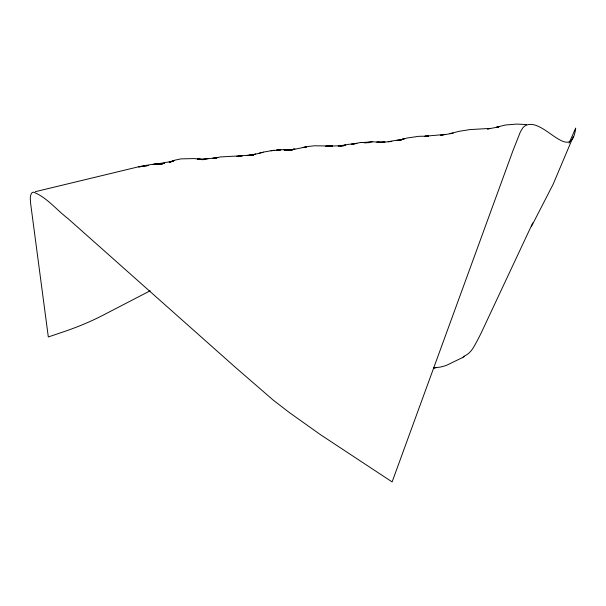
<?xml version="1.0" encoding="UTF-8"?>
<svg xmlns="http://www.w3.org/2000/svg" width="606" height="606" viewBox="0 0 606 606"><rect width="100%" height="100%" fill="white"/><g stroke="black" fill="none" stroke-linecap="round" stroke-linejoin="round"><path stroke-width="0.91" d="M150.205 290.774L103.376 315.037A376.341 296.667 37.3 0 1 84.173 324.013A429.609 330.535 36.2 0 1 63.615 331.785L48.321 336.974L30.664 203.805C30.451 200.162 29.444 195.791 31.982 192.716L33.481 192.117C46.821 197.351 56.434 209.79 67.789 218.418L234.984 366.971L273.086 399.99L289.145 412.398L320.574 434.737L392.112 481.921L512.85 150.947L520.289 132.108L522.834 127.828A23.475 14.18 71.4 0 1 528.046 124.677C545.658 120.488 571.178 163.529 575.7 128.101L569.064 143.069M573.261 136.623L553.051 184.466L531.364 226.583M532.742 222.955L482.459 330.247A369.827 230.734 65.9 0 1 473.657 347.155C471.354 351.086 468.067 354.616 463.779 356.351M433.563 368.016L440.835 366.978L446.069 365.532L462.954 357.358M462.355 357.729L464.59 356.328M259.012 153.409L263.337 152.114M262.148 152.409L250.551 155.53L255.656 154.076L248.695 155.416M213.183 158.499L220.296 156.946L242.551 155.719L236.529 156.469L244.46 155.484L252.869 155.265L246.468 155.454L253.967 154.742L248.733 155.431M340.277 146.288L347.389 144.47L356.919 143.433L351.222 144.349L360.434 142.501L368.706 142.645L360.434 142.501M213.214 158.545L217.796 157.439L212.456 158.499M343.011 145.645L345.738 144.993L338.201 145.925L344.163 145.69L325.717 146.205L332.558 146.076L314.582 145.781L308.462 146.44L290.615 150.068M35.337 191.678L139.494 166.567L151.462 164.453L158.06 164.044M294.948 149.068L290.259 149.962M444.827 134.327L440.471 135.343L453.114 133.237L449.993 133.585L459.166 131.305L470.014 129.586L489.966 128.411L487.474 129.033L499.026 126.859L496.473 127.222L505.306 125.033L516.494 124.079L526.538 124.571M290.145 149.993L294.365 149.205L289.91 149.924M212.373 158.53L217.206 157.636L204.745 159.128M263.496 152.083L274.238 150.205M270.988 150.75L279.813 149.955M433.472 367.963L436.115 367.524L433.449 367.903M289.804 149.955L294.077 149.288L288.668 150.015M203.033 159.378L208.108 158.636M364.683 142.918L372.357 141.774L383.09 142.463L377.606 142.16M372.357 141.774L362.464 142.546M443.584 134.608L424.889 136.206L428.624 136.145L418.905 136.305L407.012 138.032L399.71 140.213L404.126 138.88L399.066 140.236L403.573 139.092L388.226 141.645L391.817 141.448L381.712 142.357M148.576 165.468L138.691 166.892L148.637 165.438M302.871 147.485L306.462 146.993L303.174 147.447M380.773 142.501L384.946 141.94L376.69 142.107M288.6 150.038L293.789 149.371L288.32 149.97M396.544 140.448L401.164 139.933M288.251 149.993L293.501 149.455L287.055 150.015M277.646 150.076L282.654 149.69L291.562 150.19L284.009 149.765L291.827 150.076L284.35 149.796L292.1 149.962L284.699 149.841L293.213 149.546L287.903 149.955M277.472 150.061L280.889 149.78L276.298 150.015M158.31 164.052L152.901 164.393L164.09 163.476L153.416 164.446L164.468 163.256L153.962 164.544L173.021 161.166L169.104 162.113L173.975 160.582L170.339 162.097L174.998 160.128L180.959 158.878L194.412 158.575L203.101 159.704L197.359 158.916L205.532 159.014M160.113 163.946L162.817 163.779M159.946 163.938L162.779 163.779"/></g></svg>
